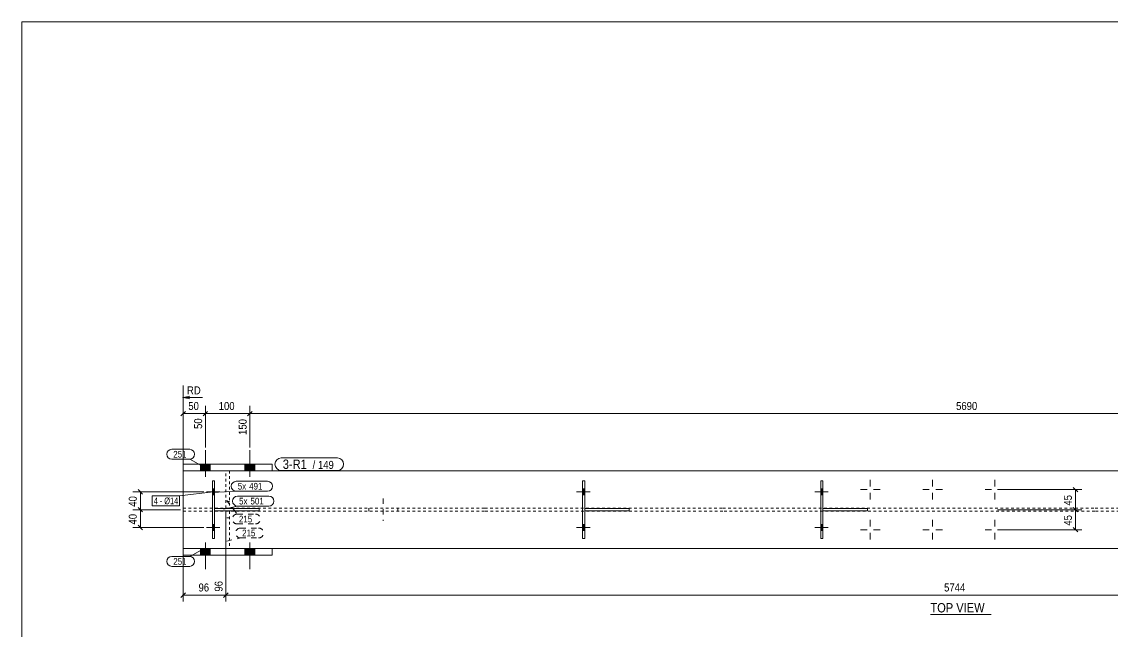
# Model space of a CAD drawing. Header units: millimetres. Extents: x 2 to 825, y 1 to 579.
# Drawn here: x 5 to 413.7, y 350.7 to 579 of the extents above; entities that cross this region are included whole.
import ezdxf

# ---------------------------------------------------------------- set-up
doc = ezdxf.new("R2010")
doc.units = ezdxf.units.MM
for name, pattern in [('XKITLINE00', [0]), ('XKITLINE01', [4, 1, -1, 1, -1]), ('XKITLINE02', [4, 2, -2])]:
    doc.linetypes.add(name, pattern=pattern)
for name, color, linetype, lineweight in [('Bolt', 3, 'Continuous', 0), ('BoltMark', 7, 'Continuous', 0), ('Dimensions', 7, 'Continuous', 0), ('DrawingSheet', 5, 'Continuous', 0), ('OtherObjectType', 7, 'Continuous', 0), ('Part', 2, 'Continuous', 0), ('PartMark', 7, 'Continuous', 0)]:
    doc.layers.add(name, color=color, linetype=linetype, lineweight=lineweight)
doc.styles.add('ARIAL', font='ARIAL.TTF')
doc.styles.add('ARIAL_NARROW', font='ARIALN.TTF')

# ---------------------------------------------------------------- blocks, each defined once
blk = doc.blocks.new('*A29')
at = {"layer": 'Bolt', "color": 3, "linetype": 'XKITLINE00', "lineweight": 0}
for p, q in [((323.04, 407.36), (323.04, 404.92)), ((346.37, 407.36), (346.37, 404.92)), ((369.7, 407.36), (369.7, 404.92)), ((319.37, 403.7), (321.81, 403.7)), ((323.04, 400.03), (323.04, 402.47)), ((326.7, 403.7), (324.26, 403.7)), ((342.7, 403.7), (345.15, 403.7)), ((346.37, 400.03), (346.37, 402.47)), ((350.04, 403.7), (347.6, 403.7)), ((366.04, 403.7), (368.48, 403.7)), ((369.7, 400.03), (369.7, 402.47)), ((373.37, 403.7), (370.93, 403.7)), ((323.04, 392.36), (323.04, 389.92)), ((346.37, 392.36), (346.37, 389.92)), ((369.7, 392.36), (369.7, 389.92)), ((319.37, 388.7), (321.81, 388.7)), ((326.7, 388.7), (324.26, 388.7)), ((342.7, 388.7), (345.15, 388.7)), ((350.04, 388.7), (347.6, 388.7)), ((366.04, 388.7), (368.48, 388.7)), ((373.37, 388.7), (370.93, 388.7)), ((323.04, 385.03), (323.04, 387.47)), ((346.37, 385.03), (346.37, 387.47)), ((369.7, 385.03), (369.7, 387.47))]:
    blk.add_line(p, q, dxfattribs=at)
blk = doc.blocks.new('*A30')
at = {"layer": 'Bolt', "color": 3, "linetype": 'XKITLINE02', "lineweight": 0}
for p, q in [((135.05, 396.78), (135.05, 395.61)), ((140.47, 400.36), (140.47, 392.03)), ((145.89, 396.78), (145.89, 395.61))]:
    blk.add_line(p, q, dxfattribs=at)
blk = doc.blocks.new('*A31')
at = {"layer": 'Bolt'}
for points in [[(76.44, 404.03), (77.27, 404.03), (77.27, 401.7), (76.44, 401.7)], [(76.44, 404.03), (77.27, 404.03), (77.27, 401.7), (76.44, 401.7)], [(76.44, 390.7), (77.27, 390.7), (77.27, 388.36), (76.44, 388.36)], [(76.44, 390.7), (77.27, 390.7), (77.27, 388.36), (76.44, 388.36)]]:
    blk.add_hatch(color=3, dxfattribs=at).paths.add_polyline_path(points, flags=17)
at = {"layer": 'Bolt', "color": 3, "linetype": 'XKITLINE00', "lineweight": 0}
for p, q in [((79.2, 402.86), (74.2, 402.86)), ((79.2, 402.86), (74.2, 402.86)), ((77.27, 404.03), (76.44, 404.03)), ((77.27, 404.03), (76.44, 404.03)), ((77.27, 401.7), (76.44, 401.7)), ((77.27, 401.7), (76.44, 401.7)), ((79.2, 389.53), (74.2, 389.53)), ((79.2, 389.53), (74.2, 389.53)), ((77.27, 390.7), (76.44, 390.7)), ((77.27, 390.7), (76.44, 390.7)), ((77.27, 388.36), (76.44, 388.36)), ((77.27, 388.36), (76.44, 388.36))]:
    blk.add_line(p, q, dxfattribs=at)
blk = doc.blocks.new('*A32')
at = {"layer": 'Bolt'}
for points in [[(215.2, 404.03), (216.04, 404.03), (216.04, 401.7), (215.2, 401.7)], [(215.2, 404.03), (216.04, 404.03), (216.04, 401.7), (215.2, 401.7)], [(215.2, 390.7), (216.04, 390.7), (216.04, 388.36), (215.2, 388.36)], [(215.2, 390.7), (216.04, 390.7), (216.04, 388.36), (215.2, 388.36)]]:
    blk.add_hatch(color=3, dxfattribs=at).paths.add_polyline_path(points, flags=17)
at = {"layer": 'Bolt', "color": 3, "linetype": 'XKITLINE00', "lineweight": 0}
for p, q in [((217.97, 402.86), (212.97, 402.86)), ((217.97, 402.86), (212.97, 402.86)), ((216.04, 404.03), (215.2, 404.03)), ((216.04, 404.03), (215.2, 404.03)), ((216.04, 401.7), (215.2, 401.7)), ((216.04, 401.7), (215.2, 401.7)), ((217.97, 389.53), (212.97, 389.53)), ((217.97, 389.53), (212.97, 389.53)), ((216.04, 390.7), (215.2, 390.7)), ((216.04, 390.7), (215.2, 390.7)), ((216.04, 388.36), (215.2, 388.36)), ((216.04, 388.36), (215.2, 388.36))]:
    blk.add_line(p, q, dxfattribs=at)
blk = doc.blocks.new('*A33')
at = {"layer": 'Bolt'}
for points in [[(304.44, 404.03), (305.27, 404.03), (305.27, 401.7), (304.44, 401.7)], [(304.44, 404.03), (305.27, 404.03), (305.27, 401.7), (304.44, 401.7)], [(304.44, 390.7), (305.27, 390.7), (305.27, 388.36), (304.44, 388.36)], [(304.44, 390.7), (305.27, 390.7), (305.27, 388.36), (304.44, 388.36)]]:
    blk.add_hatch(color=3, dxfattribs=at).paths.add_polyline_path(points, flags=17)
at = {"layer": 'Bolt', "color": 3, "linetype": 'XKITLINE00', "lineweight": 0}
for p, q in [((307.2, 402.86), (302.2, 402.86)), ((307.2, 402.86), (302.2, 402.86)), ((305.27, 404.03), (304.44, 404.03)), ((305.27, 404.03), (304.44, 404.03)), ((305.27, 401.7), (304.44, 401.7)), ((305.27, 401.7), (304.44, 401.7)), ((307.2, 389.53), (302.2, 389.53)), ((307.2, 389.53), (302.2, 389.53)), ((305.27, 390.7), (304.44, 390.7)), ((305.27, 390.7), (304.44, 390.7)), ((305.27, 388.36), (304.44, 388.36)), ((305.27, 388.36), (304.44, 388.36))]:
    blk.add_line(p, q, dxfattribs=at)
blk = doc.blocks.new('*A37')
at = {"layer": 'Bolt'}
for points in [[(75.64, 381.61), (75.64, 379.11), (71.97, 379.11), (71.97, 381.61)], [(75.64, 381.61), (75.64, 379.11), (71.97, 379.11), (71.97, 381.61)], [(75.64, 381.61), (75.64, 379.11), (71.97, 379.11), (71.97, 381.61)], [(75.64, 381.61), (75.64, 379.11), (71.97, 379.11), (71.97, 381.61)], [(92.3, 381.61), (92.3, 379.11), (88.64, 379.11), (88.64, 381.61)], [(92.3, 381.61), (92.3, 379.11), (88.64, 379.11), (88.64, 381.61)], [(92.3, 381.61), (92.3, 379.11), (88.64, 379.11), (88.64, 381.61)], [(92.3, 381.61), (92.3, 379.11), (88.64, 379.11), (88.64, 381.61)]]:
    blk.add_hatch(color=3, dxfattribs=at).paths.add_polyline_path(points, flags=17)
at = {"layer": 'Bolt', "color": 3, "linetype": 'XKITLINE00', "lineweight": 0}
for p, q in [((71.97, 381.61), (71.97, 379.11)), ((71.97, 381.61), (71.97, 379.11)), ((71.97, 381.61), (71.97, 379.11)), ((71.97, 381.61), (71.97, 379.11)), ((73.8, 383.95), (73.8, 373.95)), ((73.8, 383.95), (73.8, 373.95)), ((73.8, 383.95), (73.8, 373.95)), ((73.8, 383.95), (73.8, 373.95)), ((75.64, 381.61), (75.64, 379.11)), ((75.64, 381.61), (75.64, 379.11)), ((75.64, 381.61), (75.64, 379.11)), ((75.64, 381.61), (75.64, 379.11)), ((88.64, 381.61), (88.64, 379.11)), ((88.64, 381.61), (88.64, 379.11)), ((88.64, 381.61), (88.64, 379.11)), ((88.64, 381.61), (88.64, 379.11)), ((90.47, 383.95), (90.47, 373.95)), ((90.47, 383.95), (90.47, 373.95)), ((90.47, 383.95), (90.47, 373.95)), ((90.47, 383.95), (90.47, 373.95)), ((92.3, 381.61), (92.3, 379.11)), ((92.3, 381.61), (92.3, 379.11)), ((92.3, 381.61), (92.3, 379.11)), ((92.3, 381.61), (92.3, 379.11))]:
    blk.add_line(p, q, dxfattribs=at)
blk = doc.blocks.new('*A38')
at = {"layer": 'Bolt'}
for points in [[(75.64, 413.28), (75.64, 410.78), (71.97, 410.78), (71.97, 413.28)], [(75.64, 413.28), (75.64, 410.78), (71.97, 410.78), (71.97, 413.28)], [(75.64, 413.28), (75.64, 410.78), (71.97, 410.78), (71.97, 413.28)], [(75.64, 413.28), (75.64, 410.78), (71.97, 410.78), (71.97, 413.28)], [(92.3, 413.28), (92.3, 410.78), (88.64, 410.78), (88.64, 413.28)], [(92.3, 413.28), (92.3, 410.78), (88.64, 410.78), (88.64, 413.28)], [(92.3, 413.28), (92.3, 410.78), (88.64, 410.78), (88.64, 413.28)], [(92.3, 413.28), (92.3, 410.78), (88.64, 410.78), (88.64, 413.28)]]:
    blk.add_hatch(color=3, dxfattribs=at).paths.add_polyline_path(points, flags=17)
at = {"layer": 'Bolt', "color": 3, "linetype": 'XKITLINE00', "lineweight": 0}
for p, q in [((73.8, 408.45), (73.8, 418.45)), ((73.8, 408.45), (73.8, 418.45)), ((73.8, 408.45), (73.8, 418.45)), ((73.8, 408.45), (73.8, 418.45)), ((90.47, 408.45), (90.47, 418.45)), ((90.47, 408.45), (90.47, 418.45)), ((90.47, 408.45), (90.47, 418.45)), ((90.47, 408.45), (90.47, 418.45)), ((71.97, 410.78), (71.97, 413.28)), ((71.97, 410.78), (71.97, 413.28)), ((71.97, 410.78), (71.97, 413.28)), ((71.97, 410.78), (71.97, 413.28)), ((75.64, 410.78), (75.64, 413.28)), ((75.64, 410.78), (75.64, 413.28)), ((75.64, 410.78), (75.64, 413.28)), ((75.64, 410.78), (75.64, 413.28)), ((88.64, 410.78), (88.64, 413.28)), ((88.64, 410.78), (88.64, 413.28)), ((88.64, 410.78), (88.64, 413.28)), ((88.64, 410.78), (88.64, 413.28)), ((92.3, 410.78), (92.3, 413.28)), ((92.3, 410.78), (92.3, 413.28)), ((92.3, 410.78), (92.3, 413.28)), ((92.3, 410.78), (92.3, 413.28))]:
    blk.add_line(p, q, dxfattribs=at)
blk = doc.blocks.new('*A39')
at = {"layer": 'Part', "color": 2, "linetype": 'XKITLINE00', "lineweight": 0}
for p, q in [((178.47, 410.78), (65.47, 410.78)), ((65.47, 381.61), (65.47, 410.78)), ((267.7, 410.78), (178.57, 410.78)), ((407.2, 410.78), (267.8, 410.78)), ((496.44, 410.78), (407.3, 410.78)), ((65.47, 381.61), (178.47, 381.61)), ((178.57, 381.61), (267.7, 381.61)), ((267.8, 381.61), (407.2, 381.61)), ((407.3, 381.61), (496.44, 381.61))]:
    blk.add_line(p, q, dxfattribs=at)
at = {"layer": 'Part', "color": 7, "linetype": 'XKITLINE01', "lineweight": 0}
for p, q in [((65.47, 396.78), (178.47, 396.78)), ((178.57, 396.78), (267.7, 396.78)), ((267.8, 396.78), (407.2, 396.78)), ((407.3, 396.78), (496.44, 396.78)), ((178.47, 395.61), (65.47, 395.61)), ((267.7, 395.61), (178.57, 395.61)), ((407.2, 395.61), (267.8, 395.61)), ((496.44, 395.61), (407.3, 395.61))]:
    blk.add_line(p, q, dxfattribs=at)
blk = doc.blocks.new('*A40')
at = {"layer": 'Part', "color": 2, "linetype": 'XKITLINE00', "lineweight": 0}
for p, q in [((77.27, 396.61), (93.94, 396.61)), ((93.94, 395.78), (93.94, 396.61)), ((93.94, 395.78), (77.27, 395.78))]:
    blk.add_line(p, q, dxfattribs=at)
at = {"layer": 'Part', "color": 7, "linetype": 'XKITLINE01', "lineweight": 0}
blk.add_line((77.27, 395.78), (77.27, 396.61), dxfattribs=at)
blk.add_line((77.27, 395.78), (77.27, 396.61), dxfattribs=at)
blk = doc.blocks.new('*A41')
at = {"layer": 'Part', "color": 2, "linetype": 'XKITLINE00', "lineweight": 0}
for p, q in [((76.44, 407.03), (77.27, 407.03)), ((76.44, 385.36), (76.44, 407.03)), ((77.27, 407.03), (77.27, 385.36)), ((77.27, 385.36), (76.44, 385.36))]:
    blk.add_line(p, q, dxfattribs=at)
blk = doc.blocks.new('*A42')
at = {"layer": 'Part', "color": 2, "linetype": 'XKITLINE00', "lineweight": 0}
for p, q in [((216.04, 396.61), (232.7, 396.61)), ((232.7, 395.78), (232.7, 396.61)), ((232.7, 395.78), (216.04, 395.78))]:
    blk.add_line(p, q, dxfattribs=at)
at = {"layer": 'Part', "color": 7, "linetype": 'XKITLINE01', "lineweight": 0}
blk.add_line((216.04, 395.78), (216.04, 396.61), dxfattribs=at)
blk.add_line((216.04, 395.78), (216.04, 396.61), dxfattribs=at)
blk = doc.blocks.new('*A43')
at = {"layer": 'Part', "color": 2, "linetype": 'XKITLINE00', "lineweight": 0}
for p, q in [((215.2, 407.03), (216.04, 407.03)), ((215.2, 385.36), (215.2, 407.03)), ((216.04, 407.03), (216.04, 385.36)), ((216.04, 385.36), (215.2, 385.36))]:
    blk.add_line(p, q, dxfattribs=at)
blk = doc.blocks.new('*A44')
at = {"layer": 'Part', "color": 2, "linetype": 'XKITLINE00', "lineweight": 0}
for p, q in [((305.27, 396.61), (321.94, 396.61)), ((321.94, 395.78), (321.94, 396.61)), ((321.94, 395.78), (305.27, 395.78))]:
    blk.add_line(p, q, dxfattribs=at)
at = {"layer": 'Part', "color": 7, "linetype": 'XKITLINE01', "lineweight": 0}
blk.add_line((305.27, 395.78), (305.27, 396.61), dxfattribs=at)
blk.add_line((305.27, 395.78), (305.27, 396.61), dxfattribs=at)
blk = doc.blocks.new('*A45')
at = {"layer": 'Part', "color": 2, "linetype": 'XKITLINE00', "lineweight": 0}
for p, q in [((304.44, 407.03), (305.27, 407.03)), ((304.44, 385.36), (304.44, 407.03)), ((305.27, 407.03), (305.27, 385.36)), ((305.27, 385.36), (304.44, 385.36))]:
    blk.add_line(p, q, dxfattribs=at)
blk = doc.blocks.new('*A51')
at = {"layer": 'Part', "color": 7, "linetype": 'XKITLINE01', "lineweight": 0}
for p, q in [((81.47, 396.78), (81.47, 410.78)), ((81.47, 410.78), (82.8, 410.78)), ((82.8, 410.78), (82.8, 396.78)), ((82.8, 399.28), (81.47, 399.28)), ((82.8, 396.78), (81.47, 396.78))]:
    blk.add_line(p, q, dxfattribs=at)
blk = doc.blocks.new('*A52')
at = {"layer": 'Part', "color": 7, "linetype": 'XKITLINE01', "lineweight": 0}
for p, q in [((81.47, 381.61), (81.47, 395.61)), ((81.47, 395.61), (82.8, 395.61)), ((82.8, 393.11), (81.47, 393.11)), ((82.8, 395.61), (82.8, 381.61)), ((82.8, 381.61), (81.47, 381.61))]:
    blk.add_line(p, q, dxfattribs=at)
blk = doc.blocks.new('*A53')
at = {"layer": 'Part', "color": 2, "linetype": 'XKITLINE00', "lineweight": 0}
for p, q in [((65.47, 381.61), (65.47, 379.11)), ((98.8, 381.61), (98.8, 379.11)), ((98.8, 379.11), (65.47, 379.11))]:
    blk.add_line(p, q, dxfattribs=at)
at = {"layer": 'Part', "color": 7, "linetype": 'XKITLINE01', "lineweight": 0}
blk.add_line((98.8, 381.61), (65.47, 381.61), dxfattribs=at)
blk = doc.blocks.new('*A54')
at = {"layer": 'Part', "color": 2, "linetype": 'XKITLINE00', "lineweight": 0}
for p, q in [((65.47, 413.28), (65.47, 410.78)), ((65.47, 413.28), (98.8, 413.28)), ((98.8, 413.28), (98.8, 410.78))]:
    blk.add_line(p, q, dxfattribs=at)
at = {"layer": 'Part', "color": 7, "linetype": 'XKITLINE01', "lineweight": 0}
blk.add_line((65.47, 410.78), (98.8, 410.78), dxfattribs=at)
blk = doc.blocks.new('*A60')
at = {"layer": 'DrawingSheet', "color": 5, "linetype": 'XKITLINE00', "lineweight": 0}
for p, q in [((825, 579), (5, 579)), ((5, 579), (5, 5))]:
    blk.add_line(p, q, dxfattribs=at)
blk = doc.blocks.new('*A122')
at = {"layer": 'Dimensions', "color": 7, "linetype": 'XKITLINE00', "lineweight": 0}
for p, q in [((81.47, 395.78), (81.47, 361.8)), ((82.32, 365.04), (80.62, 363.35)), ((81.47, 364.2), (628.82, 364.2))]:
    blk.add_line(p, q, dxfattribs=at)
at = {"layer": 'Dimensions', "color": 3}
blk.add_point((81.47, 364.2), dxfattribs=at)
at = {"layer": 'Dimensions', "color": 3, "style": 'ARIAL', "width": 0.85}
blk.add_text('5744', height=3, dxfattribs=at).set_placement((350.69, 365.55))
blk = doc.blocks.new('*A123')
at = {"layer": 'Dimensions', "color": 7, "linetype": 'XKITLINE00', "lineweight": 0}
for p, q in [((65.47, 411.78), (65.47, 442.7)), ((67.97, 438.7), (65.47, 438.2)), ((67.97, 437.7), (65.47, 438.2)), ((72.69, 438.2), (65.47, 438.2)), ((65.47, 411.78), (65.47, 435.05)), ((73.8, 419.45), (73.8, 435.05)), ((66.32, 433.04), (64.62, 431.35)), ((65.47, 432.2), (73.8, 432.2)), ((74.65, 433.04), (72.95, 431.35))]:
    blk.add_line(p, q, dxfattribs=at)
at = {"layer": 'Dimensions', "color": 7}
blk.add_point((65.47, 438.2), dxfattribs=at)
at = {"layer": 'Dimensions', "color": 3}
for p in [(65.47, 432.2), (73.8, 432.2)]:
    blk.add_point(p, dxfattribs=at)
at = {"layer": 'Dimensions', "color": 3, "style": 'ARIAL', "width": 0.85}
for s, p in [('RD', (66.91, 439.4)), ('50', (67.41, 433.55))]:
    blk.add_text(s, height=3, dxfattribs=at).set_placement(p)
blk.add_text('50', height=3, rotation=90.0002, dxfattribs=at).set_placement((72.6, 426.45))
blk = doc.blocks.new('*A124')
at = {"layer": 'Dimensions', "color": 7, "linetype": 'XKITLINE00', "lineweight": 0}
for p, q in [((73.8, 419.45), (73.8, 435.05)), ((90.47, 419.45), (90.47, 435.05)), ((74.65, 433.04), (72.95, 431.35)), ((73.8, 432.2), (90.47, 432.2)), ((91.32, 433.04), (89.62, 431.35))]:
    blk.add_line(p, q, dxfattribs=at)
at = {"layer": 'Dimensions', "color": 3}
for p in [(73.8, 432.2), (90.47, 432.2)]:
    blk.add_point(p, dxfattribs=at)
at = {"layer": 'Dimensions', "color": 3, "style": 'ARIAL', "width": 0.85}
blk.add_text('100', height=3, dxfattribs=at).set_placement((78.8, 433.55))
blk.add_text('150', height=3, rotation=90.0002, dxfattribs=at).set_placement((89.27, 424.22))
blk = doc.blocks.new('*A125')
at = {"layer": 'Dimensions', "color": 7, "linetype": 'XKITLINE00', "lineweight": 0}
for p, q in [((90.47, 419.45), (90.47, 435.05)), ((91.32, 433.04), (89.62, 431.35)), ((90.47, 432.2), (628.82, 432.2))]:
    blk.add_line(p, q, dxfattribs=at)
at = {"layer": 'Dimensions', "color": 3}
blk.add_point((90.47, 432.2), dxfattribs=at)
at = {"layer": 'Dimensions', "color": 3, "style": 'ARIAL', "width": 0.85}
blk.add_text('5690', height=3, dxfattribs=at).set_placement((355.19, 433.55))
blk = doc.blocks.new('*A128')
at = {"layer": 'Dimensions', "color": 7, "linetype": 'XKITLINE00', "lineweight": 0}
for p, q in [((399.09, 397.04), (400.78, 395.35)), ((370.7, 396.2), (402.34, 396.2)), ((399.94, 388.7), (399.94, 396.2)), ((370.7, 388.7), (402.34, 388.7)), ((399.09, 389.54), (400.78, 387.85))]:
    blk.add_line(p, q, dxfattribs=at)
at = {"layer": 'Dimensions', "color": 3}
for p in [(399.94, 396.2), (399.94, 388.7)]:
    blk.add_point(p, dxfattribs=at)
at = {"layer": 'Dimensions', "color": 3, "style": 'ARIAL', "width": 0.85}
blk.add_text('45', height=3, rotation=90.0002, dxfattribs=at).set_placement((398.59, 390.22))
blk = doc.blocks.new('*A129')
at = {"layer": 'Dimensions', "color": 7, "linetype": 'XKITLINE00', "lineweight": 0}
for p, q in [((370.7, 403.7), (402.34, 403.7)), ((399.09, 404.54), (400.78, 402.85)), ((399.94, 396.2), (399.94, 403.7)), ((399.09, 397.04), (400.78, 395.35)), ((370.7, 396.2), (402.34, 396.2))]:
    blk.add_line(p, q, dxfattribs=at)
at = {"layer": 'Dimensions', "color": 3}
for p in [(399.94, 403.7), (399.94, 396.2)]:
    blk.add_point(p, dxfattribs=at)
at = {"layer": 'Dimensions', "color": 3, "style": 'ARIAL', "width": 0.85}
blk.add_text('45', height=3, rotation=90.0002, dxfattribs=at).set_placement((398.59, 397.72))
blk = doc.blocks.new('*A130')
at = {"layer": 'Dimensions', "color": 7, "linetype": 'XKITLINE00', "lineweight": 0}
for p, q in [((48.58, 397.04), (50.28, 395.35)), ((64.47, 396.2), (46.58, 396.2)), ((49.43, 389.53), (49.43, 396.2)), ((73.2, 389.53), (46.58, 389.53)), ((48.58, 390.38), (50.28, 388.68))]:
    blk.add_line(p, q, dxfattribs=at)
at = {"layer": 'Dimensions', "color": 3}
for p in [(49.43, 396.2), (49.43, 389.53)]:
    blk.add_point(p, dxfattribs=at)
at = {"layer": 'Dimensions', "color": 3, "style": 'ARIAL', "width": 0.85}
blk.add_text('40', height=3, rotation=90.0002, dxfattribs=at).set_placement((48.08, 390.64))
blk = doc.blocks.new('*A131')
at = {"layer": 'Dimensions', "color": 7, "linetype": 'XKITLINE00', "lineweight": 0}
for p, q in [((73.2, 402.86), (46.58, 402.86)), ((48.58, 403.71), (50.28, 402.01)), ((49.43, 396.2), (49.43, 402.86)), ((48.58, 397.04), (50.28, 395.35)), ((64.47, 396.2), (46.58, 396.2))]:
    blk.add_line(p, q, dxfattribs=at)
at = {"layer": 'Dimensions', "color": 3}
for p in [(49.43, 402.86), (49.43, 396.2)]:
    blk.add_point(p, dxfattribs=at)
at = {"layer": 'Dimensions', "color": 3, "style": 'ARIAL', "width": 0.85}
blk.add_text('40', height=3, rotation=90.0002, dxfattribs=at).set_placement((48.08, 397.3))
blk = doc.blocks.new('*A133')
at = {"layer": 'BoltMark', "color": 7, "linetype": 'XKITLINE00', "lineweight": 0}
for p, q in [((53.85, 401.35), (64.15, 401.35)), ((53.85, 397.65), (53.85, 401.35)), ((76.7, 402.86), (64.15, 401.35)), ((64.15, 397.65), (64.15, 401.35)), ((53.85, 397.65), (64.15, 397.65))]:
    blk.add_line(p, q, dxfattribs=at)
at = {"layer": 'BoltMark', "color": 3, "style": 'ARIAL_NARROW', "width": 0.85}
for s, p in [('4', (54.45, 398.25)), ('Ø14', (58.38, 398.25)), ('-', (56.72, 398.25))]:
    blk.add_text(s, height=2.5, dxfattribs=at).set_placement(p)
blk = doc.blocks.new('*A135')
at = {"layer": 'PartMark', "color": 7, "linetype": 'XKITLINE00', "lineweight": 0}
for p, q in [((61.18, 418.82), (67.94, 418.82)), ((61.18, 415.12), (67.94, 415.12)), ((72.19, 412.73), (67.94, 415.12))]:
    blk.add_line(p, q, dxfattribs=at)
for centre, start, end in [((61.18, 416.97), 90, 270), ((67.94, 416.97), 270, 90)]:
    blk.add_arc(centre, 1.85, start, end, dxfattribs=at)
at = {"layer": 'PartMark', "color": 3, "style": 'ARIAL', "width": 0.85}
blk.add_text('251', height=2.5, dxfattribs=at).set_placement((61.78, 415.72))
blk = doc.blocks.new('*A136')
at = {"layer": 'PartMark', "color": 7, "linetype": 'XKITLINE00', "lineweight": 0}
for p, q in [((72.19, 381.06), (67.94, 378.67)), ((61.18, 378.67), (67.94, 378.67)), ((61.18, 374.97), (67.94, 374.97))]:
    blk.add_line(p, q, dxfattribs=at)
for centre, start, end in [((61.18, 376.82), 90, 270), ((67.94, 376.82), 270, 90)]:
    blk.add_arc(centre, 1.85, start, end, dxfattribs=at)
at = {"layer": 'PartMark', "color": 3, "style": 'ARIAL', "width": 0.85}
blk.add_text('251', height=2.5, dxfattribs=at).set_placement((61.78, 375.57))
blk = doc.blocks.new('*A137')
at = {"layer": 'PartMark', "color": 7, "linetype": 'XKITLINE02', "lineweight": 0}
for p, q in [((86.98, 389.31), (93.74, 389.31)), ((81.79, 384.46), (86.98, 385.61)), ((86.98, 385.61), (93.74, 385.61))]:
    blk.add_line(p, q, dxfattribs=at)
for centre, start, end in [((86.98, 387.46), 90, 270), ((93.74, 387.46), 270, 90)]:
    blk.add_arc(centre, 1.85, start, end, dxfattribs=at)
at = {"layer": 'PartMark', "color": 3, "style": 'ARIAL', "width": 0.85}
blk.add_text('215', height=2.5, dxfattribs=at).set_placement((87.58, 386.21))
blk = doc.blocks.new('*A138')
at = {"layer": 'PartMark', "color": 7, "linetype": 'XKITLINE02', "lineweight": 0}
for p, q in [((81.79, 399.63), (85.79, 394.55)), ((85.79, 394.55), (92.55, 394.55)), ((85.79, 390.85), (92.55, 390.85))]:
    blk.add_line(p, q, dxfattribs=at)
for centre, start, end in [((85.79, 392.7), 90, 270), ((92.55, 392.7), 270, 90)]:
    blk.add_arc(centre, 1.85, start, end, dxfattribs=at)
at = {"layer": 'PartMark', "color": 3, "style": 'ARIAL', "width": 0.85}
blk.add_text('215', height=2.5, dxfattribs=at).set_placement((86.39, 391.45))
blk = doc.blocks.new('*A140')
at = {"layer": 'PartMark', "color": 7, "linetype": 'XKITLINE00', "lineweight": 0}
for p, q in [((102.22, 415.58), (123.27, 415.58)), ((102.22, 410.88), (123.27, 410.88))]:
    blk.add_line(p, q, dxfattribs=at)
for centre, start, end in [((102.22, 413.23), 90, 270), ((123.27, 413.23), 270, 90)]:
    blk.add_arc(centre, 2.35, start, end, dxfattribs=at)
at = {"layer": 'PartMark', "color": 1, "style": 'ARIAL', "width": 0.85}
blk.add_text('3-R1', height=3.5, dxfattribs=at).set_placement((102.82, 411.48))
at = {"layer": 'PartMark', "color": 3, "style": 'ARIAL', "width": 0.85}
for s, p in [('/', (113.99, 411.48)), ('149', (116, 411.48))]:
    blk.add_text(s, height=3, dxfattribs=at).set_placement(p)
blk = doc.blocks.new('*A141')
at = {"layer": 'PartMark', "color": 7, "linetype": 'XKITLINE00', "lineweight": 0}
for p, q in [((85.85, 401.25), (97.63, 401.25)), ((80.65, 396.4), (85.85, 397.55)), ((85.85, 397.55), (97.63, 397.55))]:
    blk.add_line(p, q, dxfattribs=at)
for centre, start, end in [((85.85, 399.4), 90, 270), ((97.63, 399.4), 270, 90)]:
    blk.add_arc(centre, 1.85, start, end, dxfattribs=at)
at = {"layer": 'PartMark', "color": 3, "style": 'ARIAL', "width": 0.85}
for s, p in [('5x', (86.45, 398.15)), ('501', (90.72, 398.15))]:
    blk.add_text(s, height=2.5, dxfattribs=at).set_placement(p)
blk = doc.blocks.new('*A142')
at = {"layer": 'PartMark', "color": 7, "linetype": 'XKITLINE00', "lineweight": 0}
for p, q in [((85.35, 406.83), (97.13, 406.83)), ((76.65, 402.65), (85.35, 403.13)), ((85.35, 403.13), (97.13, 403.13))]:
    blk.add_line(p, q, dxfattribs=at)
for centre, start, end in [((85.35, 404.98), 90, 270), ((97.13, 404.98), 270, 90)]:
    blk.add_arc(centre, 1.85, start, end, dxfattribs=at)
at = {"layer": 'PartMark', "color": 3, "style": 'ARIAL', "width": 0.85}
for s, p in [('5x', (85.95, 403.73)), ('491', (90.22, 403.73))]:
    blk.add_text(s, height=2.5, dxfattribs=at).set_placement(p)
blk = doc.blocks.new('*A143')
at = {"layer": 'OtherObjectType', "color": 7, "linetype": 'XKITLINE00', "lineweight": 0}
blk.add_line((345.56, 356.95), (368.38, 356.95), dxfattribs=at)
at = {"layer": 'OtherObjectType', "color": 7, "style": 'ARIAL', "width": 0.85}
blk.add_text('TOP VIEW', height=3.5, dxfattribs=at).set_placement((345.56, 357.7))
blk = doc.blocks.new('*A144')
at = {"layer": 'Dimensions', "color": 7, "linetype": 'XKITLINE00', "lineweight": 0}
for p, q in [((81.47, 395.78), (81.47, 361.8)), ((65.47, 380.61), (65.47, 361.8)), ((66.32, 365.04), (64.62, 363.35)), ((65.47, 364.2), (81.47, 364.2)), ((82.32, 365.04), (80.62, 363.35))]:
    blk.add_line(p, q, dxfattribs=at)
at = {"layer": 'Dimensions', "color": 3}
for p in [(65.47, 364.2), (81.47, 364.2)]:
    blk.add_point(p, dxfattribs=at)
at = {"layer": 'Dimensions', "color": 3, "style": 'ARIAL', "width": 0.85}
blk.add_text('96', height=3, dxfattribs=at).set_placement((71.24, 365.55))
blk.add_text('96', height=3, rotation=90.0002, dxfattribs=at).set_placement((80.27, 365.5))

msp = doc.modelspace()

# ---------------------------------------------------------------- block references
at = {"lineweight": 0}
for name in ['*A60', '*A123', '*A124', '*A125', '*A135', '*A38', '*A54', '*A140', '*A51', '*A41', '*A142', '*A43', '*A45', '*A29', '*A131', '*A133', '*A31', '*A141', '*A32', '*A33', '*A129', '*A130', '*A40', '*A138', '*A30', '*A42', '*A44', '*A128', '*A144', '*A122', '*A52', '*A137', '*A136', '*A53', '*A37', '*A143']:
    msp.add_blockref(name, (0, 0), dxfattribs=at)
at = {"layer": 'Part', "lineweight": 0}
msp.add_blockref('*A39', (0, 0), dxfattribs=at)

doc.saveas('drawing.dxf')
